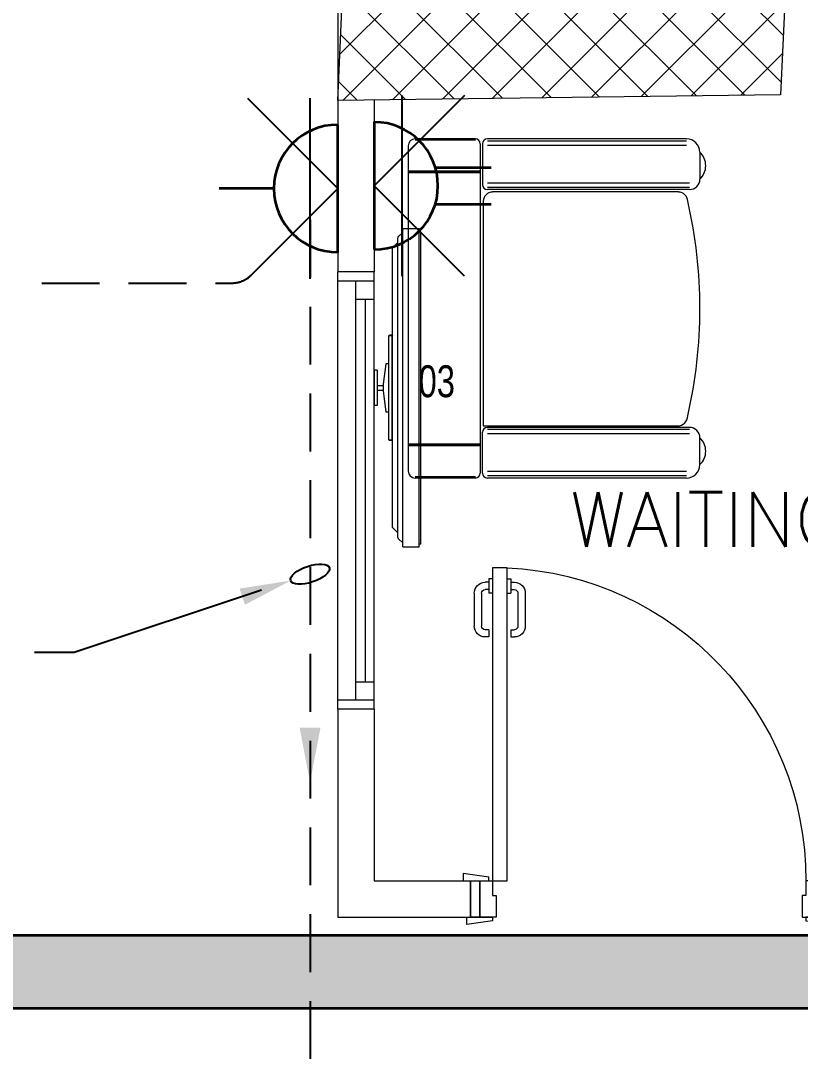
# Model space of a CAD drawing. Header units: inches. Extents: x -12418 to 57169, y -29325 to 19878.
# Drawn here: x 11394 to 13532, y -1326 to 1512 of the extents above; entities that cross this region are included whole.
import ezdxf
from ezdxf import colors
from ezdxf.entities.mleader import LeaderData, LeaderLine
from ezdxf.enums import TextEntityAlignment as Align
from ezdxf.math import Vec2, Vec3

# ---------------------------------------------------------------- set-up
doc = ezdxf.new("R2010")
doc.units = ezdxf.units.IN
doc.header["$LTSCALE"] = 25
doc.header["$MEASUREMENT"] = 0
doc.linetypes.add('DASHDOT', pattern=[25.4, 12.7, -6.35, 0, -6.35])
doc.linetypes.add('HIDDEN', pattern=[9.525, 6.35, -3.175])
doc.layers.get('0').update_dxf_attribs({"color": 8})
doc.layers.get('Defpoints').update_dxf_attribs({"color": 8})
for name, color, linetype, lineweight in [('00-Ground Floor$0$72_EGR_BASE_TEXT', 252, 'Continuous', 5), ('00-Ground Floor$0$72_EGR_EQP_TAG', 142, 'Continuous', 5), ('00-Ground Floor$0$Aluminum', 251, 'Continuous', 5), ('00-Ground Floor$0$C-HYDR-CTCH', 251, 'Continuous', 5), ('00-Ground Floor$0$Hatch', 254, 'Continuous', 5), ('00-Ground Floor$0$LOADING', 253, 'Continuous', 5), ('00-Ground Floor$0$Walls', 251, 'Continuous', 5), ('00-Ground Floor$0$Wooden Joinery', 251, 'Continuous', 5), ('E-LITE-CIRC @ 100', 6, 'Continuous', 25), ('E-LITE-CLNG-CNDT', 6, 'DASHDOT', 35), ('E-LITE-EXIT-NUMB', 6, 'Continuous', 25), ('E-POWR-FLOR-CNDT', 6, 'HIDDEN', 25), ('E-POWR-FLOR-CNDT @ 100', 6, 'HIDDEN', 25), ('E-POWR-WALL @ 100', 4, 'Continuous', 35), ('T-CABL-TRAY', 251, 'Continuous', 35)]:
    doc.layers.add(name, color=color, linetype=linetype, lineweight=lineweight)
doc.styles.add('00-Ground Floor$0$SIMPLEX', font='SIMPLEX.shx', dxfattribs={"height": 150})
doc.styles.add('00-Ground Floor$0$X3G_ENTITY_257CFD', font='swisscl.ttf', dxfattribs={"height": 200})
doc.styles.add('DC_Simplex', font='SIMPLEX.shx', dxfattribs={"width": 0.7})

# ---------------------------------------------------------------- blocks, each defined once
blk = doc.blocks.new('00-Ground Floor$0$single seat')
at = {"layer": '00-Ground Floor$0$LOADING'}
for p, q in [((-972558.1, -381684), (-972723.2, -381684)), ((-972558.1, -381687.4), (-972723.2, -381687.4)), ((-971978.9, -381684), (-972525.2, -381684)), ((-971978.9, -381689.9), (-972525.2, -381689.9)), ((-972742.2, -381703.1), (-972742.2, -382595.5)), ((-972544.8, -381697.3), (-972544.8, -382601.1)), ((-972538.5, -381697.3), (-972538.5, -381809.5)), ((-971978.9, -381701.7), (-972525.2, -381701.7)), ((-971942.2, -381720.6), (-971942.2, -381794)), ((-972544.8, -381772.1), (-972742.2, -381772.1)), ((-972544.8, -381774.6), (-972742.2, -381774.6)), ((-972544.8, -381777.1), (-972742.2, -381777.1)), ((-971971, -381805.1), (-972525.2, -381805.1)), ((-971971, -381816.9), (-972525.2, -381816.9)), ((-971971, -381822.8), (-972525.2, -381822.8)), ((-972001, -381829.5), (-972511, -381829.5)), ((-972536.4, -381854.9), (-972536.4, -382471.4)), ((-972536.4, -382471.4), (-972003.7, -382471.4)), ((-971971, -382475.4), (-972525.2, -382475.4)), ((-971971, -382481.3), (-972525.2, -382481.3)), ((-972538.5, -382600.9), (-972538.5, -382488.7)), ((-971971, -382493.1), (-972525.2, -382493.1)), ((-971942.2, -382577.6), (-971942.2, -382504.2)), ((-972544.8, -382521), (-972742.2, -382521)), ((-972544.8, -382523.6), (-972742.2, -382523.6)), ((-972544.8, -382526.1), (-972742.2, -382526.1)), ((-971978.9, -382596.4), (-972525.2, -382596.4)), ((-972558.1, -382610.8), (-972723.2, -382610.8)), ((-972558.1, -382614.2), (-972723.2, -382614.2)), ((-971978.9, -382608.3), (-972525.2, -382608.3)), ((-971978.9, -382614.2), (-972525.2, -382614.2))]:
    blk.add_line(p, q, dxfattribs=at)
for centre, radius, start, end in [((-972723.2, -381703.1), 19.1, 90, 180), ((-972558.1, -381697.3), 13.3, 0, 90), ((-972525.2, -381697.3), 13.3, 90, 180), ((-971978.9, -381720.6), 36.6, 0, 90), ((-971976, -381757.3), 49.9, 312.6462, 47.3538), ((-971971, -381794), 28.8, 270, 0), ((-972525.2, -381809.5), 13.3, 180, 270), ((-972511, -381854.9), 25.3, 90, 180), ((-972001, -381854.9), 25.3, 0, 90), ((-973252.2, -382149.1), 1310, 347.0217, 12.9783), ((-972003.7, -382443.3), 28.1, 270, 0), ((-972525.2, -382488.7), 13.3, 90, 180), ((-971971, -382504.2), 28.8, 0, 90), ((-971976, -382540.9), 49.9, 312.6462, 47.3538), ((-972723.2, -382595.1), 19.1, 180, 270), ((-972558.1, -382600.9), 13.3, 270, 0), ((-972525.2, -382600.9), 13.3, 180, 270), ((-971978.9, -382577.6), 36.6, 270, 0)]:
    blk.add_arc(centre, radius, start, end, dxfattribs=at)
blk = doc.blocks.new('00-Ground Floor$0$A$C72370EFE')
at = {"layer": '00-Ground Floor$0$Wooden Joinery'}
for p, q in [((-0.01, -0.04), (-0.02, -0.04)), ((-0.01, -0.03), (-0.01, -0.07)), ((0, -0.03), (-0.01, -0.03)), ((0.04, -0.03), (0.05, -0.03)), ((0.05, -0.03), (0.05, -0.07)), ((0.05, -0.04), (0.06, -0.04)), ((-0.05, -0.07), (-0.05, -0.16)), ((-0.03, -0.07), (-0.03, -0.16)), ((-0.01, -0.06), (-0.02, -0.06)), ((0, -0.07), (-0.01, -0.07)), ((0.04, -0.07), (0.05, -0.07)), ((0.05, -0.06), (0.06, -0.06)), ((0.07, -0.07), (0.07, -0.16)), ((0.09, -0.07), (0.09, -0.16)), ((-0.01, -0.17), (-0.02, -0.17)), ((-0.01, -0.17), (-0.01, -0.19)), ((0.05, -0.17), (0.06, -0.17)), ((0.05, -0.17), (0.05, -0.19)), ((-0.01, -0.19), (-0.02, -0.19)), ((0.05, -0.19), (0.06, -0.19))]:
    blk.add_line(p, q, dxfattribs=at)
for centre, radius, start, end in [((-0.02, -0.07), 0.03, 90, 180), ((0.06, -0.07), 0.03, 0, 90), ((-0.02, -0.07), 0.01, 90, 180), ((0.06, -0.07), 0.01, 0, 90), ((-0.02, -0.16), 0.03, 180, 270), ((-0.02, -0.16), 0.01, 180, 270), ((0.06, -0.16), 0.01, 270, 0), ((0.06, -0.16), 0.03, 270, 0)]:
    blk.add_arc(centre, radius, start, end, dxfattribs=at)
blk = doc.blocks.new('00-Ground Floor$0$A$C5DAD61B4')
at = {"layer": '00-Ground Floor$0$Wooden Joinery'}
for points in [[(80, 959.1), (80, 969.1), (10, 979.1), (10, 959.1)], [(940, 959.1), (940, 969.1), (1010, 979.1), (1010, 959.1)], [(70, 859.1), (70, 849.1), (0, 839.1), (0, 859.1)], [(120, 859.1), (120, 0), (80, 0), (80, 859.1)], [(950, 859.1), (950, 849.1), (1020, 839.1), (1020, 859.1)]]:
    blk.add_lwpolyline(points, close=True, dxfattribs=at)
for points in [[(45, 859.1), (45, 959.1), (20, 959.1), (20, 859.1), (45, 859.1)], [(45, 859.1), (80, 859.1), (80, 899.1), (90, 899.1), (90, 959.1), (45, 959.1), (45, 859.1)], [(975, 859.1), (940, 859.1), (940, 899.1), (930, 899.1), (930, 959.1), (975, 959.1), (975, 859.1)], [(975, 859.1), (975, 959.1), (1000, 959.1), (1000, 859.1), (975, 859.1)]]:
    blk.add_lwpolyline(points, dxfattribs=at)
blk.add_arc((80, 859.1), 860, 272.666, 0, dxfattribs=at)
at = {"layer": '00-Ground Floor$0$Wooden Joinery', "xscale": 999.9999999998854, "yscale": 999.9999999998854, "zscale": 999.9999999998854, "rotation": 180}
blk.add_blockref('00-Ground Floor$0$A$C72370EFE', (120, 0), dxfattribs=at)
blk = doc.blocks.new('00-Ground Floor$0$DM15862C-P')
at = {"lineweight": 0}
for p, q in [((-0.3835, 0), (-0.3983, -0.0149)), ((0.3835, 0), (-0.3835, 0)), ((0.3835, 0), (0.3983, -0.0149)), ((-0.4157, -0.0175), (-0.4256, -0.0287)), ((0.41, -0.0149), (-0.4099, -0.0149)), ((0.4157, -0.0175), (0.4254, -0.0287)), ((-0.4367, -0.0287), (-0.4367, -0.0734)), ((0.4365, -0.0287), (-0.4367, -0.0287)), ((0.4365, -0.0287), (0.4365, -0.0734)), ((0.4365, -0.0734), (-0.4367, -0.0734)), ((-0.4291, -0.078), (-0.4291, -0.0734)), ((0.429, -0.078), (-0.4291, -0.078)), ((0.429, -0.078), (0.429, -0.0734))]:
    blk.add_line(p, q, dxfattribs=at)
for points in [[(-0.4099, -0.0149), (-0.4121, -0.0149), (-0.4141, -0.0158), (-0.4157, -0.0175)], [(0.4157, -0.0175), (0.4141, -0.0158), (0.4121, -0.0149), (0.41, -0.0149)]]:
    blk.add_open_spline(points, degree=3, dxfattribs=at)
blk = doc.blocks.new('00-Ground Floor$0$DM15863A-P')
at = {"color": 0, "lineweight": 0}
for p, q in [((-0.1445, 0.05), (-0.1445, 0.0427)), ((-0.1445, 0.05), (-0.1431, 0.05)), ((-0.1431, 0.05), (0.1431, 0.05)), ((-0.1431, 0.0408), (-0.1431, 0.05)), ((-0.1431, 0.0489), (0.1431, 0.0489)), ((-0.1431, 0.0408), (-0.1431, 0.0405)), ((-0.1431, 0.0405), (-0.1422, 0.0405)), ((-0.1422, 0.0405), (0.1431, 0.0405)), ((-0.0658, 0.0382), (-0.0658, 0.0405)), ((-0.0658, 0.0315), (-0.0658, 0.0382)), ((-0.0098, 0.0242), (-0.0658, 0.0315)), ((0.0655, 0.0315), (0.0098, 0.0242)), ((0.0655, 0.0405), (0.0655, 0.0382)), ((0.0655, 0.0382), (0.0655, 0.0315)), ((0.1431, 0.0405), (0.1422, 0.0405)), ((0.1445, 0.05), (0.1431, 0.05)), ((0.1431, 0.0408), (0.1431, 0.05)), ((0.1445, 0.05), (0.1445, 0.0427)), ((0.0487, 0.0078), (-0.0487, 0.0078)), ((-0.0487, 0.0078), (-0.0487, 0)), ((0.0487, 0), (-0.0487, 0)), ((0.0098, 0.0242), (-0.0098, 0.0242)), ((-0.0067, 0.0078), (-0.0067, 0.0242)), ((0.0064, 0.0078), (0.0064, 0.0242)), ((0.0487, 0.0078), (0.0487, 0))]:
    blk.add_line(p, q, dxfattribs=at)
for points in [[(-0.1445, 0.0427), (-0.1445, 0.0419), (-0.1434, 0.0408), (-0.1431, 0.0408)], [(0.1431, 0.0405), (0.1431, 0.0408), (0.1442, 0.0419), (0.1442, 0.0424), (0.1445, 0.0427)]]:
    blk.add_lwpolyline(points, dxfattribs=at)
blk = doc.blocks.new('00-Ground Floor')
at = {"layer": '00-Ground Floor$0$Hatch'}
h = blk.add_hatch(dxfattribs=at)
h.set_pattern_fill('ANSI37', color=256, scale=30)
h.set_pattern_definition([(45, (-1981.42, -13099.68), (-67.35192, 67.35192), []), (135, (-1981.42, -13099.68), (-67.35192, -67.35192), [])])
h.paths.add_polyline_path([(48971.2, 8818.2), (48367.3, 8810.1), (48371.2, 8521.7), (48975.1, 8529.8)])
h.paths.add_polyline_path([(41810.5, 8810.5), (41227, 8805), (41207, 8513.7), (41790.5, 8519.1)])
h.paths.add_polyline_path([(27433.5, 8803.1), (26834.4, 8799), (26828.7, 8506), (27427.8, 8510)])
h.paths.add_polyline_path([(34618.7, 8805.3), (34017.5, 8797.8), (34009.3, 8512.1), (34610.5, 8519.6)])
h.paths.add_polyline_path([(20214.3, 8812.4), (19607.8, 8790.5), (19622.4, 8498), (20228.8, 8519.8)])
h.paths.add_polyline_path([(13477.7, 8802), (12255.7, 8825.9), (12249.3, 8529.8), (13471.3, 8505.8)])
h.paths.add_polyline_path([(13491.8, 1601.9), (12276.8, 1586.2), (12263.3, 1293.7), (13478.3, 1309.4)])
h.paths.add_polyline_path([(13465.7, -5591.3), (12262.6, -5607.3), (12256.9, -5900.3), (13460, -5884.3)])
h.paths.add_polyline_path([(13484.2, -12790), (12287.5, -12801.4), (12290.4, -13095.9), (13487, -13084.4)])
h.paths.add_polyline_path([(5849.2, -12787.9), (5245.6, -12791.6), (5256.3, -13077.1), (5859.8, -13073.4)])
h.paths.add_polyline_path([(5833.8, -5589.9), (5236.9, -5588.3), (5236.8, -5889.5), (5833.6, -5891)])
h.paths.add_polyline_path([(5843.6, 1599.7), (5224.3, 1600.9), (5213.7, 1298), (5833, 1296.7)])
h.paths.add_polyline_path([(5820.3, 8779.1), (5219.7, 8793.5), (5216, 8503.9), (5816.7, 8489.4)])
h.paths.add_polyline_path([(-1378.8, 8777.2), (-1981.4, 8799.9), (-1979.5, 8511.6), (-1376.9, 8488.9)])
h.paths.add_polyline_path([(-1371.1, -5601.1), (-1973.1, -5608.1), (-1969.7, -5899.7), (-1367.7, -5892.7)])
h.paths.add_polyline_path([(-1353.5, -12795.7), (-1951.9, -12796.7), (-1947.1, -13097.4), (-1348.7, -13096.4)])
h.paths.add_polyline_path([(20233.2, -12782.5), (19627.5, -12795.4), (19633.2, -13096.6), (20238.9, -13083.7)])
h.paths.add_polyline_path([(20226.6, -5590), (19632.3, -5607.6), (19634.4, -5904.1), (20228.7, -5886.6)])
h.paths.add_polyline_path([(20217.9, 1618), (19619, 1610.4), (19623, 1310.2), (20221.9, 1317.9)])
h.paths.add_polyline_path([(27418.3, 1602.8), (26816.3, 1607.5), (26820.6, 1315.3), (27422.5, 1310.7)])
h.paths.add_polyline_path([(27422, -5579.9), (26818.1, -5597.5), (26831.6, -5897.5), (27431.7, -5876.5)])
h.paths.add_polyline_path([(27438.1, -12795.9), (26834.3, -12789.3), (26831.9, -13075), (27435.7, -13081.6)])
h.paths.add_polyline_path([(34636.6, -12785.4), (34039.3, -12800), (34048.3, -13099.7), (34645.6, -13085.1)])
h.paths.add_polyline_path([(34629.3, -5597.1), (34028, -5595.2), (34029.2, -5892.4), (34630.4, -5894.3)])
h.paths.add_polyline_path([(34592.8, 1606.7), (34012, 1611.4), (34031.7, 1321.6), (34612.5, 1316.9)])
h.paths.add_polyline_path([(41796.2, 1606), (41198.6, 1619.8), (41200.6, 1327.8), (41798.2, 1314.1)])
h.paths.add_polyline_path([(41797.2, -5592.6), (41228.8, -5600.2), (41230.6, -5894.3), (41799, -5886.7)])
h.paths.add_polyline_path([(41834.3, -12789.7), (41229, -12792.4), (41230.4, -13096.9), (41835.6, -13094.3)])
h.paths.add_polyline_path([(49008.5, -12790.2), (48420.5, -12774.1), (48407.3, -13081.4), (48995.3, -13097.4)])
h.paths.add_polyline_path([(48992.7, -5590.8), (48389.5, -5589.7), (48387.5, -5886.2), (48990.7, -5887.3)])
at = {"layer": '00-Ground Floor$0$Aluminum'}
for p, q in [((12263.3, -376.2), (12263.3, 823.8)), ((12363.3, -376.2), (12363.3, 823.8)), ((12263.3, 798.8), (12363.3, 798.8)), ((12313.3, -351.2), (12313.3, 798.8)), ((12313.3, 748.8), (12363.3, 748.8)), ((12338.3, 748.8), (12338.3, -301.2)), ((12313.3, -301.2), (12363.3, -301.2)), ((12263.3, -351.2), (12363.3, -351.2))]:
    blk.add_line(p, q, dxfattribs=at)
at = {"layer": '00-Ground Floor$0$C-HYDR-CTCH', "flags": 128}
blk.add_lwpolyline([(12276.8, 1586.2), (13491.8, 1601.9), (13478.3, 1309.4), (12263.3, 1293.7), (12276.8, 1586.2)], dxfattribs=at)
at = {"layer": '00-Ground Floor$0$Walls'}
for p, q in [((12263.3, 2632.6, 0), (12263.3, 823.8, 0)), ((12363.4, 1295), (12363.4, 823.8)), ((12363.4, 823.8), (12263.3, 823.8)), ((12263.3, -376.2, 0), (12263.3, -947.4, 0)), ((12363.4, -376.2), (12263.3, -376.2)), ((12363.3, -376.2), (12363.3, -847.4)), ((12363.3, -847.4), (12627.9, -847.4, 0)), ((12627.9, -847.4, 0), (12627.9, -947.4, 0)), ((12263.3, -947.4, 0), (12627.9, -947.4, 0))]:
    blk.add_line(p, q, dxfattribs=at)
at = {"layer": '00-Ground Floor$0$LOADING'}
blk.add_blockref('00-Ground Floor$0$single seat', (985199.1, 382872), dxfattribs=at)
at = {"layer": '00-Ground Floor$0$LOADING', "xscale": -1000, "yscale": 1000, "zscale": 1000}
for name, p, rotation in [('00-Ground Floor$0$DM15862C-P', (12413.4, 505.4), 90), ('00-Ground Floor$0$DM15863A-P', (12363.4, 505.4), 270)]:
    blk.add_blockref(name, p, dxfattribs=dict(at, rotation=rotation))
at = {"layer": '00-Ground Floor$0$Wooden Joinery', "xscale": -1, "rotation": 180}
blk.add_blockref('00-Ground Floor$0$A$C5DAD61B4', (12607.9, 11.6, 0), dxfattribs=at)
at = {"layer": '00-Ground Floor$0$72_EGR_BASE_TEXT', "insert": (13774.7, 218.9), "char_height": 150, "attachment_point": 2, "style": '00-Ground Floor$0$SIMPLEX'}
blk.add_mtext('WAITING AREA VIP', dxfattribs=at)
at = {"layer": '00-Ground Floor$0$72_EGR_EQP_TAG', "insert": (12535.1, 567, 0), "char_height": 87.47, "attachment_point": 2, "style": '00-Ground Floor$0$X3G_ENTITY_257CFD'}
blk.add_mtext('03', dxfattribs=at)
blk = doc.blocks.new('*U51')
for p, q in [((-0.5, -1.677), (-0.5, -3.211)), ((0.5, -1.677), (0.5, -3.211))]:
    blk.add_line(p, q)
blk.add_lwpolyline([(-1.75, 0, 1), (1.75, 0)], format="xyb", close=True)
at = {"layer": 'Defpoints'}
for p, q in [((-2.475, -2.475), (0, 0)), ((2.475, -2.475), (0, 0)), ((2.475, -0.758), (-2.475, -0.758))]:
    blk.add_line(p, q, dxfattribs=at)
at = {"layer": 'E-LITE-EXIT-NUMB', "style": 'DC_Simplex', "width": 0.7, "flags": 8}
blk.add_attdef('TYPE', text='', height=2, rotation=360, dxfattribs=at).set_placement((-2.682, 5.238), align=Align.RIGHT)
blk.add_attdef('CIRCUIT', (2.682, 5.238), '', height=2, rotation=360, dxfattribs=at)
blk = doc.blocks.new('*U47')
blk.add_line((0, 1.75), (0, 3.25))
blk.add_lwpolyline([(1.75, 0, 1), (-1.75, 0)], format="xyb", close=True)
at = {"layer": 'Defpoints'}
for p, q in [((-2.475, 2.475), (0, 0)), ((2.475, 2.475), (0, 0)), ((-2.475, 0.758), (2.475, 0.758))]:
    blk.add_line(p, q, dxfattribs=at)
at = {"layer": 'E-LITE-EXIT-NUMB', "style": 'DC_Simplex', "width": 0.7, "flags": 8}
blk.add_attdef('TYPE', text='', height=2, rotation=360, dxfattribs=at).set_placement((-2.682, 5.238), align=Align.RIGHT)
blk.add_attdef('CIRCUIT', (2.682, 5.238), '', height=2, rotation=360, dxfattribs=at)
blk = doc.blocks.new('*U28')
blk.add_hatch(color=256).paths.add_polyline_path([(0.287, 0), (0, 1.5), (-0.287, 0)])
blk = doc.blocks.new('ARR0W')
at = {"color": 45}
blk.add_ellipse((0, 0), major_axis=(0.4, 0), ratio=0.4, dxfattribs=at)
at = {"color": 45, "ltscale": 0.5}
blk.add_solid([(-1.4, 0.167), (-0.4, 0), (-1.4, -0.167)], dxfattribs=at)
blk = doc.blocks.new('*U83')
at = {"lineweight": 0}
h = blk.add_hatch(dxfattribs=at)
h.set_pattern_fill('HEX', color=253, scale=8, angle=180, style=0)
h.set_pattern_definition([(180, (-22449.527, -3e-10), (6e-13, -43.99409), [25.4, -50.8]), (300, (-22449.527, -3e-10), (38.1, 21.997045), [25.4, -50.8]), (240, (-22474.927, -3e-10), (38.1, -21.997045), [25.4, -50.8])])
h.paths.add_polyline_path([(-14094.8, 200), (-14094.8, 0), (0, 0), (0, 200)])
at = {"color": 0}
for p, q in [((0, 200), (-14094.8, 200)), ((0, 0), (-14094.8, 0))]:
    blk.add_line(p, q, dxfattribs=at)
blk = doc.blocks.new('A$C767e6835')
at = {"layer": 'T-CABL-TRAY', "linetype": 'Continuous', "xscale": -1, "rotation": 180}
blk.add_blockref('*U83', (-751.8, 1850), dxfattribs=at)

msp = doc.modelspace()

# ---------------------------------------------------------------- linework, layer by layer
at = {"layer": 'E-POWR-FLOR-CNDT', "elevation": 0}
for points in [[(12187.5, 965.9), (12187.5, -2099.2, 0.414214), (12262.5, -2174.2), (19333.9, -2174.2, -0.414214), (19408.9, -2249.2), (19408.9, -3006.5, 0.355654), (19468.7, -3080), (19849.5, -3158.7)], [(5581.7, 916.3), (5683.4, 814.6, 0.198912), (5736.5, 792.6), (11972.8, 792.6, 0.198912), (12025.8, 814.6), (12139.6, 928.3)]]:
    msp.add_lwpolyline(points, format="xyb", dxfattribs=at)

# ---------------------------------------------------------------- block references
at = {"layer": 'E-LITE-CLNG-CNDT'}
msp.add_blockref('00-Ground Floor', (0, 0), dxfattribs=at)
at = {"layer": 'E-POWR-FLOR-CNDT'}
msp.add_blockref('A$C767e6835', (20099.5, -2847.4, 0.4), dxfattribs=at)
at = {"layer": 'E-POWR-FLOR-CNDT @ 100', "xscale": 100, "yscale": 100, "zscale": 100, "rotation": 180}
msp.add_blockref('*U28', (12187.5, -426.9, 0), dxfattribs=at)
at = {"layer": 'E-POWR-WALL @ 100', "xscale": 100, "yscale": 100, "zscale": 100, "rotation": 90.00000000000001}
for name, p in [('*U51', (12363.4, 1059.4)), ('*U47', (12263.3, 1052.1, 0))]:
    msp.add_blockref(name, p, dxfattribs=at)

# ---------------------------------------------------------------- leaders
at = {"layer": 'E-LITE-CIRC @ 100'}
ml = msp.add_multileader_mtext('Standard', dxfattribs=at)
ml.set_content('{\\Fdc_el_romans|c0;\\W0.8;TO\\Fromans|c0; \\Fsimplex|c0;LP-GF/S22}', color=256, style='DC_Simplex')
ml.set_leader_properties()
ml.set_arrow_properties(name='ARR0W')
ml.build(insert=Vec2(0, 0))
ml.multileader.update_dxf_attribs({"dogleg_length": 200, "arrow_head_size": 140, "scale": 100})
ctx = ml.context
ctx.base_point, ctx.scale, ctx.char_height, ctx.arrow_head_size, ctx.landing_gap_size, ctx.plane_origin, ctx.plane_x_axis, ctx.plane_y_axis = Vec3(9322.9, -221.2, 0), 100, 200, 140, 140, Vec3(26683.1, -5698, 0), Vec3(1, 0.000001, 0), Vec3(-0.000001, 1, 0)
ctx.text_align_type = 2
notes = []
notes.append((ctx, [(1, (1, 1, 0), (11540.3, -221.2, 0), (-1, -0.000001, 0), 108.8, [(0, [(12187.5, -6, 0)], 0, [])])]))
ctx.mtext.insert, ctx.mtext.text_direction, ctx.mtext.rotation, ctx.mtext.alignment, ctx.mtext.flow_direction = Vec3(11291.5, -87.9, 0), Vec3(1, 0.000001, 0), 0.000001, 3, 5
for ctx, leaders in notes:
    for number, flags, end, landing, length, lines in leaders:
        leader = LeaderData()
        leader.index, (leader.has_last_leader_line, leader.has_dogleg_vector, leader.attachment_direction) = number, flags
        leader.last_leader_point, leader.dogleg_vector, leader.dogleg_length = Vec3(end), Vec3(landing), length
        for number, points, colour, breaks in lines:
            line = LeaderLine()
            line.index, line.vertices, line.color, line.breaks = number, Vec3.list(points), colors.encode_raw_color(colour), breaks
            leader.lines.append(line)
        ctx.leaders.append(leader)

doc.saveas('drawing.dxf')
